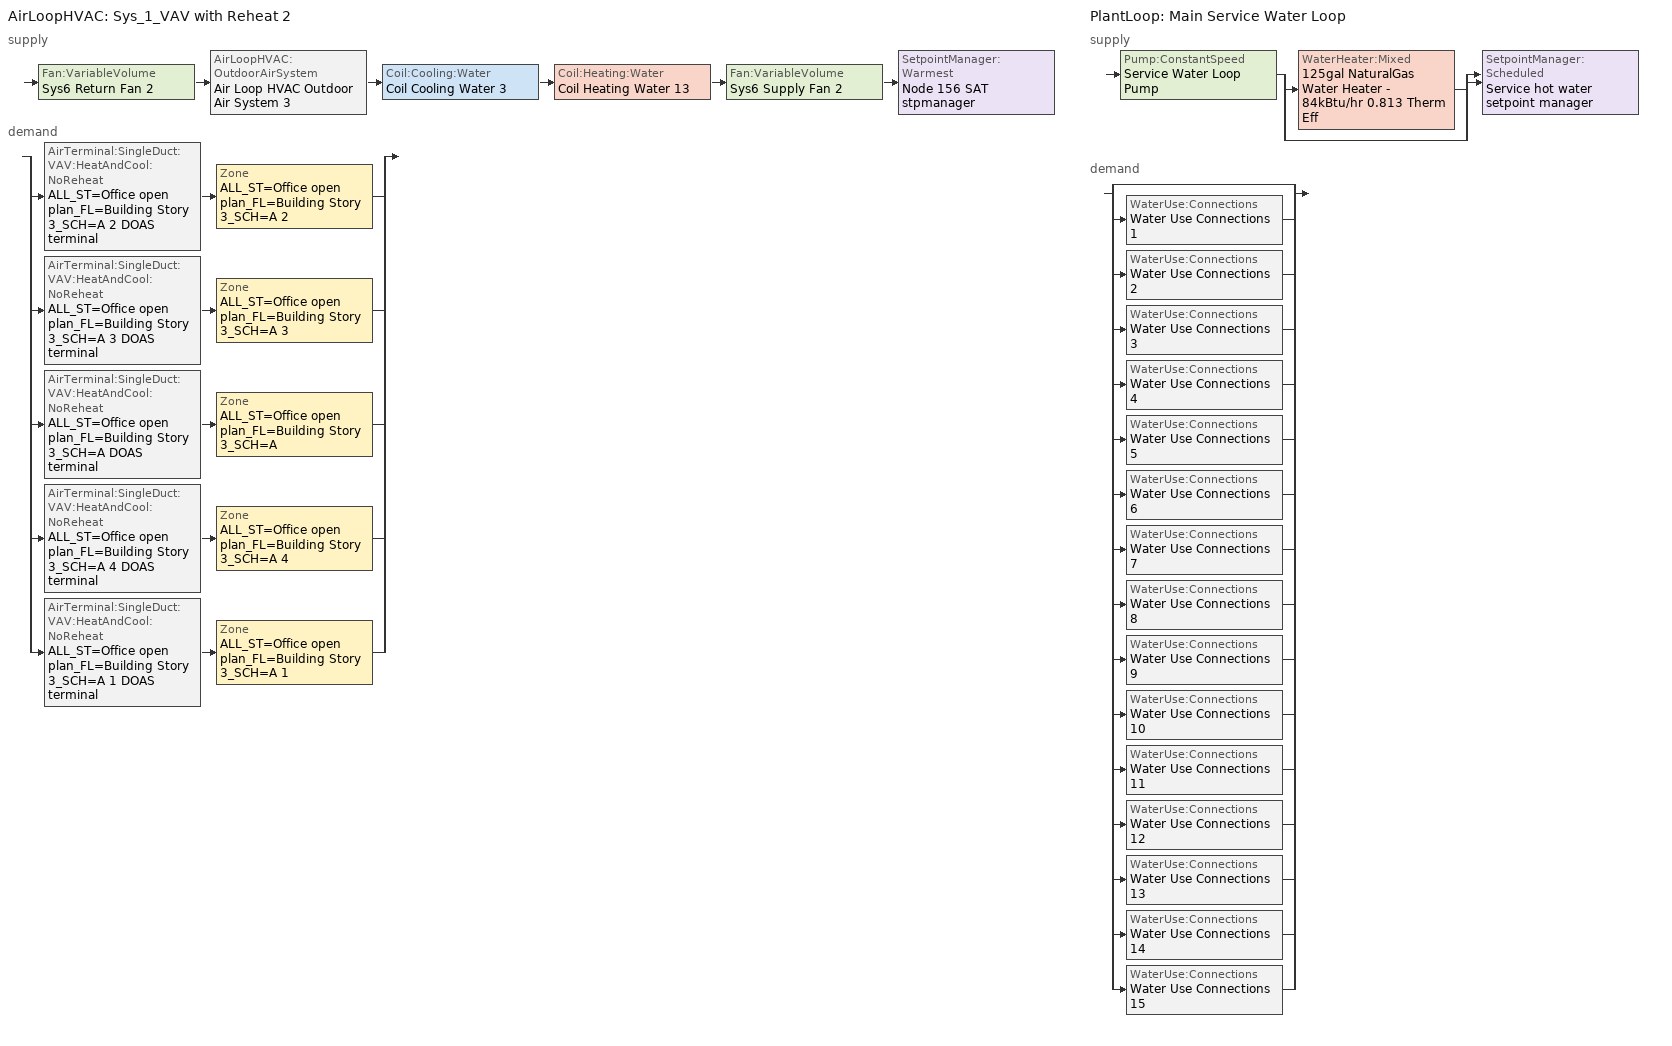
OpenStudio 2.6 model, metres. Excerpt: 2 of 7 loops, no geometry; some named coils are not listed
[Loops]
AirLoopHVAC 'Sys_1_VAV with Reheat 2'
 supply: Fan:VariableVolume 'Sys6 Return Fan 2' > AirLoopHVAC:OutdoorAirSystem 'Air Loop HVAC Outdoor Air System 3' > Coil:Cooling:Water 'Coil Cooling Water 3' > Coil:Heating:Water 'Coil Heating Water 13' > Fan:VariableVolume 'Sys6 Supply Fan 2' > SetpointManager:Warmest 'Node 156 SAT stpmanager'
 demand: split
  | AirTerminal:SingleDuct:VAV:HeatAndCool:NoReheat 'ALL_ST=Office open plan_FL=Building Story 3_SCH=A 2 DOAS terminal' > Zone 'ALL_ST=Office open plan_FL=Building Story 3_SCH=A 2'
  | AirTerminal:SingleDuct:VAV:HeatAndCool:NoReheat 'ALL_ST=Office open plan_FL=Building Story 3_SCH=A 3 DOAS terminal' > Zone 'ALL_ST=Office open plan_FL=Building Story 3_SCH=A 3'
  | AirTerminal:SingleDuct:VAV:HeatAndCool:NoReheat 'ALL_ST=Office open plan_FL=Building Story 3_SCH=A DOAS terminal' > Zone 'ALL_ST=Office open plan_FL=Building Story 3_SCH=A'
  | AirTerminal:SingleDuct:VAV:HeatAndCool:NoReheat 'ALL_ST=Office open plan_FL=Building Story 3_SCH=A 4 DOAS terminal' > Zone 'ALL_ST=Office open plan_FL=Building Story 3_SCH=A 4'
  | AirTerminal:SingleDuct:VAV:HeatAndCool:NoReheat 'ALL_ST=Office open plan_FL=Building Story 3_SCH=A 1 DOAS terminal' > Zone 'ALL_ST=Office open plan_FL=Building Story 3_SCH=A 1'
PlantLoop 'Main Service Water Loop'
 supply: Pump:ConstantSpeed 'Service Water Loop Pump' > split
  | WaterHeater:Mixed '125gal NaturalGas Water Heater - 84kBtu/hr 0.813 Therm Eff'
  | bypass
  join > SetpointManager:Scheduled 'Service hot water setpoint manager'
 demand: split
  | bypass
  | WaterUse:Connections 'Water Use Connections 1'
  | WaterUse:Connections 'Water Use Connections 2'
  | WaterUse:Connections 'Water Use Connections 3'
  | WaterUse:Connections 'Water Use Connections 4'
  | WaterUse:Connections 'Water Use Connections 5'
  | WaterUse:Connections 'Water Use Connections 6'
  | WaterUse:Connections 'Water Use Connections 7'
  | WaterUse:Connections 'Water Use Connections 8'
  | WaterUse:Connections 'Water Use Connections 9'
  | WaterUse:Connections 'Water Use Connections 10'
  | WaterUse:Connections 'Water Use Connections 11'
  | WaterUse:Connections 'Water Use Connections 12'
  | WaterUse:Connections 'Water Use Connections 13'
  | WaterUse:Connections 'Water Use Connections 14'
  | WaterUse:Connections 'Water Use Connections 15'
[Sizing:Zone] Zone Cooling Design Supply Air Temperature Input Method=SupplyAirTemperature; Zone Cooling Design Supply Air Temperature {C}=13; Zone Cooling Design Supply Air Temperature Difference {deltaC}=11.11; Zone Heating Design Supply Air Temperature Input Method=SupplyAirTemperature; Zone Heating Design Supply Air Temperature {C}=43; Zone Heating Design Supply Air Temperature Difference {deltaC}=11.11; Zone Cooling Design Supply Air Humidity Ratio {kg-H2O/kg-air}=0.0085; Zone Heating Design Supply Air Humidity Ratio {kg-H2O/kg-air}=0.008; Zone Heating Sizing Factor=1.3; Zone Cooling Sizing Factor=1.1; Cooling Design Air Flow Method=DesignDay; Heating Design Air Flow Method=DesignDay; Account for Dedicated Outdoor Air System=No; Dedicated Outdoor Air System Control Strategy=NeutralSupplyAir; Dedicated Outdoor Air Low Setpoint Temperature for Design {C}=autosize; Dedicated Outdoor Air High Setpoint Temperature for Design {C}=autosize
ALL_ST=Office open plan_FL=Building Story 3_SCH=A; ALL_ST=Office open plan_FL=Building Story 3_SCH=A 1; ALL_ST=Office open plan_FL=Building Story 3_SCH=A 2; ALL_ST=Office open plan_FL=Building Story 3_SCH=A 3; ALL_ST=Office open plan_FL=Building Story 3_SCH=A 4
[Zone equipment]
ALL_ST=Office open plan_FL=Building Story 3_SCH=A: ALL_ST=Office open plan_FL=Building Story 3_SCH=A DOAS terminal, Zone HVAC Baseboard Convective Water 13, Zone HVAC Terminal Unit Variable Refrigerant Flow 3
ALL_ST=Office open plan_FL=Building Story 3_SCH=A 1: ALL_ST=Office open plan_FL=Building Story 3_SCH=A 1 DOAS terminal, Zone HVAC Baseboard Convective Water 15, Zone HVAC Terminal Unit Variable Refrigerant Flow 5
ALL_ST=Office open plan_FL=Building Story 3_SCH=A 2: ALL_ST=Office open plan_FL=Building Story 3_SCH=A 2 DOAS terminal, 125gal NaturalGas Water Heater - 84kBtu/hr 0.813 Therm Eff ASHPWH, Zone HVAC Baseboard Convective Water 11, Zone HVAC Terminal Unit Variable Refrigerant Flow 1
ALL_ST=Office open plan_FL=Building Story 3_SCH=A 3: ALL_ST=Office open plan_FL=Building Story 3_SCH=A 3 DOAS terminal, Zone HVAC Baseboard Convective Water 12, Zone HVAC Terminal Unit Variable Refrigerant Flow 2
ALL_ST=Office open plan_FL=Building Story 3_SCH=A 4: ALL_ST=Office open plan_FL=Building Story 3_SCH=A 4 DOAS terminal, Zone HVAC Baseboard Convective Water 14, Zone HVAC Terminal Unit Variable Refrigerant Flow 4
[PlantLoop]
Main Service Water Loop: Glycol Concentration=0; Maximum Loop Temperature {C}=60; Minimum Loop Temperature {C}=10; Plant Loop Volume {m3}=Autocalculate; Load Distribution Scheme=Optimal
[Sizing:Plant]
Main Service Water Loop: Loop Type=Heating; Design Loop Exit Temperature {C}=60; Loop Design Temperature Difference {deltaC}=5; Sizing Option=NonCoincident; Zone Timesteps in Averaging Window=1; Coincident Sizing Factor Mode=None
[Pump:ConstantSpeed]
Service Water Loop Pump: Rated Flow Rate {m3/s}=autosize; Rated Pump Head {Pa}=83939.5; Rated Power Consumption {W}=autosize; Motor Efficiency=0.91; Fraction of Motor Inefficiencies to Fluid Stream=0; Pump Control Type=Intermittent; Design Power Sizing Method=PowerPerFlowPerPressure; Design Electric Power per Unit Flow Rate {W/(m3/s)}=348701.1; Design Shaft Power per Unit Flow Rate per Unit Head {W-s/m3-Pa}=1.28205
[SetpointManager:Scheduled]
Service hot water setpoint manager: Control Variable=Temperature; Schedule=Service Water Loop Temp - 140F
[AirLoopHVAC]
Sys_1_VAV with Reheat 2: Availability Schedule=Sys_6_VAV with Reheat 2 Occ Sch; Design Supply Air Flow Rate {m3/s}=AutoSize
[Sizing:System]
Sys_1_VAV with Reheat 2: Type of Load to Size On=VentilationRequirement; Design Outdoor Air Flow Rate {m3/s}=Autosize; Minimum System Air Flow Ratio=0.3; Preheat Design Temperature {C}=7; Preheat Design Humidity Ratio {kg-H2O/kg-Air}=0.008; Precool Design Temperature {C}=12.8; Precool Design Humidity Ratio {kg-H2O/kg-Air}=0.008; Central Cooling Design Supply Air Temperature {C}=13; Central Heating Design Supply Air Temperature {C}=13.1; Sizing Option=NonCoincident; 100% Outdoor Air in Cooling=Yes; 100% Outdoor Air in Heating=Yes; Central Cooling Design Supply Air Humidity Ratio {kg-H2O/kg-Air}=0.0085; Central Heating Design Supply Air Humidity Ratio {kg-H2O/kg-Air}=0.008; Cooling Design Air Flow Method=DesignDay; Cooling Design Air Flow Rate {m3/s}=0; Heating Design Air Flow Method=DesignDay; Heating Design Air Flow Rate {m3/s}=0; System Outdoor Air Method=ZoneSum; Zone Maximum Outdoor Air Fraction=1; Cooling Supply Air Flow Rate Per Floor Area {m3/s-m2}=0.00996765; Cooling Fraction of Autosized Cooling Supply Air Flow Rate=1; Cooling Supply Air Flow Rate Per Unit Cooling Capacity {m3/s-W}=3.94755e-05; Heating Supply Air Flow Rate Per Floor Area {m3/s-m2}=0.00996765; Heating Fraction of Autosized Heating Supply Air Flow Rate=1; Heating Fraction of Autosized Cooling Supply Air Flow Rate=1; Heating Supply Air Flow Rate Per Unit Heating Capacity {m3/s-W}=3.15882e-05; Cooling Design Capacity Method=CoolingDesignCapacity; Cooling Design Capacity {W}=autosize; Cooling Design Capacity Per Floor Area {W/m2}=234.7; Fraction of Autosized Cooling Design Capacity=1; Heating Design Capacity Method=HeatingDesignCapacity; Heating Design Capacity {W}=autosize; Heating Design Capacity Per Floor Area {W/m2}=157; Fraction of Autosized Heating Design Capacity=1; Central Cooling Capacity Control Method=OnOff
[Fan:VariableVolume] Availability Schedule=Always On Discrete; Fan Efficiency=0.82; Maximum Flow Rate {m3/s}=Autosize; Fan Power Minimum Flow Rate Input Method=Fraction; Fan Power Minimum Flow Fraction=0.68; Fan Power Minimum Air Flow Rate {m3/s}=0; Motor In Airstream Fraction=1; Fan Power Coefficient 1=-2.4176; Fan Power Coefficient 2=9.5874; Fan Power Coefficient 3=-11.559; Fan Power Coefficient 4=5.4009; Fan Power Coefficient 5=0
Name | Pressure Rise {Pa} | Motor Efficiency
Sys6 Supply Fan 2 | 1000 | 0.8461
Sys6 Return Fan 2 | 250 | 0.4615
[Controller:OutdoorAir]
Controller Outdoor Air 3: Minimum Outdoor Air Flow Rate {m3/s}=autosize; Maximum Outdoor Air Flow Rate {m3/s}=Autosize; Economizer Control Type=DifferentialEnthalpy; Economizer Control Action Type=ModulateFlow; Lockout Type=NoLockout; Minimum Limit Type=FixedMinimum; Minimum Outdoor Air Schedule=Sys_6_VAV with Reheat 2 Occ Sch; Controller Mechanical Ventilation=Controller Mechanical Ventilation 3; High Humidity Control=No; Heat Recovery Bypass Control Type=BypassWhenOAFlowGreaterThanMinimum
[Controller:MechanicalVentilation]
Controller Mechanical Ventilation 3: Availability Schedule=Always On Discrete; System Outdoor Air Method=ZoneSum
[AirLoopHVAC:OutdoorAirSystem]
Air Loop HVAC Outdoor Air System 3: Controller=Controller Outdoor Air 3
[WaterHeater:Mixed]
125gal NaturalGas Water Heater - 84kBtu/hr 0.813 Therm Eff: Tank Volume {m3}=0.471545; Setpoint Temperature Schedule=Service Water Loop Temp - 140F; Deadband Temperature Difference {deltaC}=2; Maximum Temperature Limit {C}=82.2222; Heater Control Type=Cycle; Heater Maximum Capacity {W}=24638.2; Heater Fuel Type=NaturalGas; Heater Thermal Efficiency=0.96; Part Load Factor Curve=SWH-EFFFPLR-NECB2011; Off Cycle Parasitic Fuel Consumption Rate {W}=20; Off Cycle Parasitic Fuel Type=NaturalGas; Off Cycle Parasitic Heat Fraction to Tank=0.8; On Cycle Parasitic Fuel Type=NaturalGas; On Cycle Parasitic Heat Fraction to Tank=0; Ambient Temperature Indicator=ThermalZone; Ambient Temperature Schedule=Water Heater Ambient Temp Schedule - 70F; Ambient Temperature Thermal Zone=ALL_ST=Office open plan_FL=Building Story 3_SCH=A 2; Off Cycle Loss Coefficient to Ambient Temperature {W/K}=8.03532; On Cycle Loss Coefficient to Ambient Temperature {W/K}=8.03532; Use Side Effectiveness=1; Source Side Effectiveness=1; Use Side Design Flow Rate {m3/s}=autosize; Source Side Design Flow Rate {m3/s}=autosize; Indirect Water Heating Recovery Time {hr}=1.5; Source Side Flow Control Mode=IndirectHeatPrimarySetpoint
[WaterUse:Connections]
Name | Water Use Equipment Name 1
Water Use Connections 1 | Core_bottom Service Water Use 0.37gal/min
Water Use Connections 2 | Core_mid Service Water Use 0.37gal/min
Water Use Connections 3 | Core_top Service Water Use 0.37gal/min
Water Use Connections 4 | Perimeter_bot_zn_1 Service Water Use 0.08gal/min
Water Use Connections 5 | Perimeter_bot_zn_2 Service Water Use 0.05gal/min
Water Use Connections 6 | Perimeter_bot_zn_3 Service Water Use 0.08gal/min
Water Use Connections 7 | Perimeter_bot_zn_4 Service Water Use 0.05gal/min
Water Use Connections 8 | Perimeter_mid_zn_1 Service Water Use 0.08gal/min
Water Use Connections 9 | Perimeter_mid_zn_2 Service Water Use 0.05gal/min
Water Use Connections 10 | Perimeter_mid_zn_3 Service Water Use 0.08gal/min
Water Use Connections 11 | Perimeter_mid_zn_4 Service Water Use 0.05gal/min
Water Use Connections 12 | Perimeter_top_zn_1 Service Water Use 0.08gal/min
Water Use Connections 13 | Perimeter_top_zn_2 Service Water Use 0.05gal/min
Water Use Connections 14 | Perimeter_top_zn_3 Service Water Use 0.08gal/min
Water Use Connections 15 | Perimeter_top_zn_4 Service Water Use 0.05gal/min
[WaterUse:Equipment:Definition]
Name | Peak Flow Rate {m3/s} | Target Temperature Schedule | Sensible Fraction Schedule | Latent Fraction Schedule
Core_bottom Service Water Use Def 0.37gal/min | 2.35071e-05 | Schedule Ruleset 5 | Schedule Ruleset 3 | Schedule Ruleset 4
Core_mid Service Water Use Def 0.37gal/min | 2.35071e-05 | Schedule Ruleset 8 | Schedule Ruleset 6 | Schedule Ruleset 7
Core_top Service Water Use Def 0.37gal/min | 2.35071e-05 | Schedule Ruleset 11 | Schedule Ruleset 9 | Schedule Ruleset 10
Perimeter_bot_zn_1 Service Water Use Def 0.08gal/min | 4.9555e-06 | Schedule Ruleset 14 | Schedule Ruleset 12 | Schedule Ruleset 13
Perimeter_bot_zn_2 Service Water Use Def 0.05gal/min | 3.13724e-06 | Schedule Ruleset 17 | Schedule Ruleset 15 | Schedule Ruleset 16
Perimeter_bot_zn_3 Service Water Use Def 0.08gal/min | 4.9555e-06 | Schedule Ruleset 20 | Schedule Ruleset 18 | Schedule Ruleset 19
Perimeter_bot_zn_4 Service Water Use Def 0.05gal/min | 3.13703e-06 | Schedule Ruleset 23 | Schedule Ruleset 21 | Schedule Ruleset 22
Perimeter_mid_zn_1 Service Water Use Def 0.08gal/min | 4.9555e-06 | Schedule Ruleset 26 | Schedule Ruleset 24 | Schedule Ruleset 25
Perimeter_mid_zn_2 Service Water Use Def 0.05gal/min | 3.13724e-06 | Schedule Ruleset 29 | Schedule Ruleset 27 | Schedule Ruleset 28
Perimeter_mid_zn_3 Service Water Use Def 0.08gal/min | 4.9555e-06 | Schedule Ruleset 32 | Schedule Ruleset 30 | Schedule Ruleset 31
Perimeter_mid_zn_4 Service Water Use Def 0.05gal/min | 3.13703e-06 | Schedule Ruleset 35 | Schedule Ruleset 33 | Schedule Ruleset 34
Perimeter_top_zn_1 Service Water Use Def 0.08gal/min | 4.9555e-06 | Schedule Ruleset 38 | Schedule Ruleset 36 | Schedule Ruleset 37
Perimeter_top_zn_2 Service Water Use Def 0.05gal/min | 3.13724e-06 | Schedule Ruleset 41 | Schedule Ruleset 39 | Schedule Ruleset 40
Perimeter_top_zn_3 Service Water Use Def 0.08gal/min | 4.9555e-06 | Schedule Ruleset 44 | Schedule Ruleset 42 | Schedule Ruleset 43
Perimeter_top_zn_4 Service Water Use Def 0.05gal/min | 3.13703e-06 | Schedule Ruleset 47 | Schedule Ruleset 45 | Schedule Ruleset 46
[WaterUse:Equipment] Flow Rate Fraction Schedule=NECB-A-Service Water Heating
Name | Water Use Equipment Definition | Space
Core_bottom Service Water Use 0.37gal/min | Core_bottom Service Water Use Def 0.37gal/min | Core_bottom
Core_mid Service Water Use 0.37gal/min | Core_mid Service Water Use Def 0.37gal/min | Core_mid
Core_top Service Water Use 0.37gal/min | Core_top Service Water Use Def 0.37gal/min | Core_top
Perimeter_bot_zn_1 Service Water Use 0.08gal/min | Perimeter_bot_zn_1 Service Water Use Def 0.08gal/min | Perimeter_bot_ZN_1
Perimeter_bot_zn_2 Service Water Use 0.05gal/min | Perimeter_bot_zn_2 Service Water Use Def 0.05gal/min | Perimeter_bot_ZN_2
Perimeter_bot_zn_3 Service Water Use 0.08gal/min | Perimeter_bot_zn_3 Service Water Use Def 0.08gal/min | Perimeter_bot_ZN_3
Perimeter_bot_zn_4 Service Water Use 0.05gal/min | Perimeter_bot_zn_4 Service Water Use Def 0.05gal/min | Perimeter_bot_ZN_4
Perimeter_mid_zn_1 Service Water Use 0.08gal/min | Perimeter_mid_zn_1 Service Water Use Def 0.08gal/min | Perimeter_mid_ZN_1
Perimeter_mid_zn_2 Service Water Use 0.05gal/min | Perimeter_mid_zn_2 Service Water Use Def 0.05gal/min | Perimeter_mid_ZN_2
Perimeter_mid_zn_3 Service Water Use 0.08gal/min | Perimeter_mid_zn_3 Service Water Use Def 0.08gal/min | Perimeter_mid_ZN_3
Perimeter_mid_zn_4 Service Water Use 0.05gal/min | Perimeter_mid_zn_4 Service Water Use Def 0.05gal/min | Perimeter_mid_ZN_4
Perimeter_top_zn_1 Service Water Use 0.08gal/min | Perimeter_top_zn_1 Service Water Use Def 0.08gal/min | Perimeter_top_ZN_1
Perimeter_top_zn_2 Service Water Use 0.05gal/min | Perimeter_top_zn_2 Service Water Use Def 0.05gal/min | Perimeter_top_ZN_2
Perimeter_top_zn_3 Service Water Use 0.08gal/min | Perimeter_top_zn_3 Service Water Use Def 0.08gal/min | Perimeter_top_ZN_3
Perimeter_top_zn_4 Service Water Use 0.05gal/min | Perimeter_top_zn_4 Service Water Use Def 0.05gal/min | Perimeter_top_ZN_4
[Coil:WaterHeating:AirToWaterHeatPump]
Coil Water Heating Air To Water Heat Pump 1: Rated Heating Capacity {W}=24638.2; Rated COP {W/W}=3; Rated Sensible Heat Ratio=0.6956; Rated Evaporator Inlet Air Dry-Bulb Temperature {C}=29.44; Rated Evaporator Inlet Air Wet-Bulb Temperature {C}=22.22; Rated Condenser Inlet Water Temperature {C}=55.72; Rated Evaporator Air Flow Rate {m3/s}=autosize; Rated Condenser Water Flow Rate {m3/s}=autosize; Evaporator Fan Power Included in Rated COP=No; Condenser Pump Power Included in Rated COP=No; Condenser Pump Heat Included in Rated Heating Capacity and Rated COP=No; Condenser Water Pump Power {W}=150; Fraction of Condenser Pump Heat to Water=0.1; Crankcase Heater Capacity {W}=100; Maximum Ambient Temperature for Crankcase Heater Operation {C}=5; Evaporator Air Temperature Type for Curve Objects=WetBulbTemperature; Heating Capacity Function of Temperature Curve=Curve Biquadratic 5; Heating Capacity Function of Air Flow Fraction Curve=Curve Quadratic 3; Heating Capacity Function of Water Flow Fraction Curve=Curve Quadratic 4; Heating COP Function of Temperature Curve=Curve Biquadratic 6; Heating COP Function of Air Flow Fraction Curve=Curve Quadratic 5; Heating COP Function of Water Flow Fraction Curve=Curve Quadratic 6; Part Load Fraction Correlation Curve=Curve Quadratic 7
[Fan:OnOff] Availability Schedule=Always On Discrete; Fan Efficiency=0.82; Pressure Rise {Pa}=300; Maximum Flow Rate {m3/s}=autosize; Motor Efficiency=0.8; Motor In Airstream Fraction=1
Name | Fan Power Ratio Function of Speed Ratio Curve | Fan Efficiency Ratio Function of Speed Ratio Curve
Fan On Off 1 | Fan On Off Power Curve | Fan On Off Efficiency Curve
Zone HVAC Terminal Unit Variable Refrigerant Flow 1 Fan | Fan On Off Power Curve 1 | Fan On Off Efficiency Curve 1
Zone HVAC Terminal Unit Variable Refrigerant Flow 2 Fan | Fan On Off Power Curve 2 | Fan On Off Efficiency Curve 2
Zone HVAC Terminal Unit Variable Refrigerant Flow 3 Fan | Fan On Off Power Curve 3 | Fan On Off Efficiency Curve 3
Zone HVAC Terminal Unit Variable Refrigerant Flow 4 Fan | Fan On Off Power Curve 4 | Fan On Off Efficiency Curve 4
Zone HVAC Terminal Unit Variable Refrigerant Flow 5 Fan | Fan On Off Power Curve 5 | Fan On Off Efficiency Curve 5
[WaterHeater:HeatPump]
125gal NaturalGas Water Heater - 84kBtu/hr 0.813 Therm Eff ASHPWH: Availability Schedule=Always On Discrete; Compressor Setpoint Temperature Schedule=125gal NaturalGas Water Heater - 84kBtu/hr 0.813 Therm Eff ASHPWH setpoint; Dead Band Temperature Difference {deltaC}=2; Condenser Water Flow Rate {m3/s}=autosize; Evaporator Air Flow Rate {m3/s}=autosize; Inlet Air Configuration=ZoneAndOutdoorAir; Tank=125gal NaturalGas Water Heater - 84kBtu/hr 0.813 Therm Eff; DX Coil=Coil Water Heating Air To Water Heat Pump 1; Minimum Inlet Air Temperature for Compressor Operation {C}=5; Compressor Location=Zone; Fan=Fan On Off 1; Fan Placement=DrawThrough; On Cycle Parasitic Electric Load {W}=0; Off Cycle Parasitic Electric Load {W}=0; Parasitic Heat Rejection Location=Outdoors; Inlet Air Mixer Schedule=Schedule Ruleset 49; Control Sensor Location In Stratified Tank=Heater1
[SetpointManager:Warmest]
Node 156 SAT stpmanager: Control Variable=Temperature; Minimum Setpoint Temperature {C}=12; Maximum Setpoint Temperature {C}=35; Strategy=MaximumTemperature
[AirTerminal:SingleDuct:VAV:HeatAndCool:NoReheat] Availability Schedule=Always On Discrete; Maximum Air Flow Rate {m3/s}=autosize; Zone Minimum Air Flow Fraction=0
ALL_ST=Office open plan_FL=Building Story 3_SCH=A 2 DOAS terminal; ALL_ST=Office open plan_FL=Building Story 3_SCH=A 3 DOAS terminal; ALL_ST=Office open plan_FL=Building Story 3_SCH=A DOAS terminal; ALL_ST=Office open plan_FL=Building Story 3_SCH=A 4 DOAS terminal; ALL_ST=Office open plan_FL=Building Story 3_SCH=A 1 DOAS terminal
[ZoneHVAC:TerminalUnit:VariableRefrigerantFlow] Terminal Unit Availability schedule=Always On Discrete; Supply Air Flow Rate During Cooling Operation {m3/s}=autosize; Supply Air Flow Rate When No Cooling is Needed {m3/s}=autosize; Supply Air Flow Rate During Heating Operation {m3/s}=autosize; Supply Air Flow Rate When No Heating is Needed {m3/s}=autosize; Outdoor Air Flow Rate During Cooling Operation {m3/s}=autosize; Outdoor Air Flow Rate During Heating Operation {m3/s}=autosize; Outdoor Air Flow Rate When No Cooling or Heating is Needed {m3/s}=autosize; Supply Air Fan Operating Mode Schedule=Always On Discrete; Zone Terminal Unit On Parasitic Electric Energy Use {W}=30; Zone Terminal Unit Off Parasitic Electric Energy Use {W}=20; Rated Total Heating Capacity Sizing Ratio {W/W}=1
Name | Supply Air Fan | Cooling Coil | Heating Coil
Zone HVAC Terminal Unit Variable Refrigerant Flow 1 | Zone HVAC Terminal Unit Variable Refrigerant Flow 1 Fan | Zone HVAC Terminal Unit Variable Refrigerant Flow 1 Cooling Coil | Zone HVAC Terminal Unit Variable Refrigerant Flow 1 Heating Coil
Zone HVAC Terminal Unit Variable Refrigerant Flow 2 | Zone HVAC Terminal Unit Variable Refrigerant Flow 2 Fan | Zone HVAC Terminal Unit Variable Refrigerant Flow 2 Cooling Coil | Zone HVAC Terminal Unit Variable Refrigerant Flow 2 Heating Coil
Zone HVAC Terminal Unit Variable Refrigerant Flow 3 | Zone HVAC Terminal Unit Variable Refrigerant Flow 3 Fan | Zone HVAC Terminal Unit Variable Refrigerant Flow 3 Cooling Coil | Zone HVAC Terminal Unit Variable Refrigerant Flow 3 Heating Coil
Zone HVAC Terminal Unit Variable Refrigerant Flow 4 | Zone HVAC Terminal Unit Variable Refrigerant Flow 4 Fan | Zone HVAC Terminal Unit Variable Refrigerant Flow 4 Cooling Coil | Zone HVAC Terminal Unit Variable Refrigerant Flow 4 Heating Coil
Zone HVAC Terminal Unit Variable Refrigerant Flow 5 | Zone HVAC Terminal Unit Variable Refrigerant Flow 5 Fan | Zone HVAC Terminal Unit Variable Refrigerant Flow 5 Cooling Coil | Zone HVAC Terminal Unit Variable Refrigerant Flow 5 Heating Coil
[Coil:Cooling:DX:VariableRefrigerantFlow] Availability Schedule=Always On Discrete; Rated Total Cooling Capacity {W}=autosize; Rated Sensible Heat Ratio=autosize; Rated Air Flow Rate {m3/s}=autosize
Name | Cooling Capacity Ratio Modifier Function of Temperature Curve | Cooling Capacity Modifier Curve Function of Flow Fraction
Zone HVAC Terminal Unit Variable Refrigerant Flow 1 Cooling Coil | VRFTUCoolCapFT | VRFACCoolCapFFF
Zone HVAC Terminal Unit Variable Refrigerant Flow 2 Cooling Coil | VRFTUCoolCapFT 1 | VRFACCoolCapFFF 1
Zone HVAC Terminal Unit Variable Refrigerant Flow 3 Cooling Coil | VRFTUCoolCapFT 2 | VRFACCoolCapFFF 2
Zone HVAC Terminal Unit Variable Refrigerant Flow 4 Cooling Coil | VRFTUCoolCapFT 3 | VRFACCoolCapFFF 3
Zone HVAC Terminal Unit Variable Refrigerant Flow 5 Cooling Coil | VRFTUCoolCapFT 4 | VRFACCoolCapFFF 4
[Coil:Heating:DX:VariableRefrigerantFlow] Availability Schedule=Always On Discrete; Rated Total Heating Capacity {W}=autosize; Rated Air Flow Rate {m3/s}=autosize
Name | Heating Capacity Ratio Modifier Function of Temperature Curve | Heating Capacity Modifier Function of Flow Fraction Curve
Zone HVAC Terminal Unit Variable Refrigerant Flow 1 Heating Coil | Coil Heating DX Variable Refrigerant Flow 1 VRFTUHeatCAPFT | Coil Heating DX Variable Refrigerant Flow 1 VRFACCoolCapFFF
Zone HVAC Terminal Unit Variable Refrigerant Flow 2 Heating Coil | Coil Heating DX Variable Refrigerant Flow 1 VRFTUHeatCAPFT 1 | Coil Heating DX Variable Refrigerant Flow 1 VRFACCoolCapFFF 1
Zone HVAC Terminal Unit Variable Refrigerant Flow 3 Heating Coil | Coil Heating DX Variable Refrigerant Flow 1 VRFTUHeatCAPFT 2 | Coil Heating DX Variable Refrigerant Flow 1 VRFACCoolCapFFF 2
Zone HVAC Terminal Unit Variable Refrigerant Flow 4 Heating Coil | Coil Heating DX Variable Refrigerant Flow 1 VRFTUHeatCAPFT 3 | Coil Heating DX Variable Refrigerant Flow 1 VRFACCoolCapFFF 3
Zone HVAC Terminal Unit Variable Refrigerant Flow 5 Heating Coil | Coil Heating DX Variable Refrigerant Flow 1 VRFTUHeatCAPFT 4 | Coil Heating DX Variable Refrigerant Flow 1 VRFACCoolCapFFF 4
[Schedule:Ruleset]
Service Water Loop Temp - 140F: Default Day Schedule=Service Water Loop Temp - 140F Default
Water Heater Ambient Temp Schedule - 70F: Default Day Schedule=Water Heater Ambient Temp Schedule - 70F Default
Schedule Ruleset 3: Default Day Schedule=Schedule Day 7
Schedule Ruleset 4: Default Day Schedule=Schedule Day 8
Schedule Ruleset 5: Default Day Schedule=Schedule Day 9
NECB-A-Service Water Heating: Default Day Schedule=NECB-A-Service Water Heating Default
Schedule Ruleset 6: Default Day Schedule=Schedule Day 10
Schedule Ruleset 7: Default Day Schedule=Schedule Day 11
Schedule Ruleset 8: Default Day Schedule=Schedule Day 12
Schedule Ruleset 9: Default Day Schedule=Schedule Day 13
Schedule Ruleset 10: Default Day Schedule=Schedule Day 14
Schedule Ruleset 11: Default Day Schedule=Schedule Day 15
Schedule Ruleset 12: Default Day Schedule=Schedule Day 16
Schedule Ruleset 13: Default Day Schedule=Schedule Day 17
Schedule Ruleset 14: Default Day Schedule=Schedule Day 18
Schedule Ruleset 15: Default Day Schedule=Schedule Day 19
Schedule Ruleset 16: Default Day Schedule=Schedule Day 20
Schedule Ruleset 17: Default Day Schedule=Schedule Day 21
Schedule Ruleset 18: Default Day Schedule=Schedule Day 22
Schedule Ruleset 19: Default Day Schedule=Schedule Day 23
Schedule Ruleset 20: Default Day Schedule=Schedule Day 24
Schedule Ruleset 21: Default Day Schedule=Schedule Day 25
Schedule Ruleset 22: Default Day Schedule=Schedule Day 26
Schedule Ruleset 23: Default Day Schedule=Schedule Day 27
Schedule Ruleset 24: Default Day Schedule=Schedule Day 28
Schedule Ruleset 25: Default Day Schedule=Schedule Day 29
Schedule Ruleset 26: Default Day Schedule=Schedule Day 30
Schedule Ruleset 27: Default Day Schedule=Schedule Day 31
Schedule Ruleset 28: Default Day Schedule=Schedule Day 32
Schedule Ruleset 29: Default Day Schedule=Schedule Day 33
Schedule Ruleset 30: Default Day Schedule=Schedule Day 34
Schedule Ruleset 31: Default Day Schedule=Schedule Day 35
Schedule Ruleset 32: Default Day Schedule=Schedule Day 36
Schedule Ruleset 33: Default Day Schedule=Schedule Day 37
Schedule Ruleset 34: Default Day Schedule=Schedule Day 38
Schedule Ruleset 35: Default Day Schedule=Schedule Day 39
Schedule Ruleset 36: Default Day Schedule=Schedule Day 40
Schedule Ruleset 37: Default Day Schedule=Schedule Day 41
Schedule Ruleset 38: Default Day Schedule=Schedule Day 42
Schedule Ruleset 39: Default Day Schedule=Schedule Day 43
Schedule Ruleset 40: Default Day Schedule=Schedule Day 44
Schedule Ruleset 41: Default Day Schedule=Schedule Day 45
Schedule Ruleset 42: Default Day Schedule=Schedule Day 46
Schedule Ruleset 43: Default Day Schedule=Schedule Day 47
Schedule Ruleset 44: Default Day Schedule=Schedule Day 48
Schedule Ruleset 45: Default Day Schedule=Schedule Day 49
Schedule Ruleset 46: Default Day Schedule=Schedule Day 50
Schedule Ruleset 47: Default Day Schedule=Schedule Day 51
Sys_6_VAV with Reheat 2 Occ Sch: Default Day Schedule=Sys_6_VAV with Reheat 2 Occ Sch Default; Summer Design Day Schedule=Sys_6_VAV with Reheat 2 Occ Sch Summer Design Day; Winter Design Day Schedule=Sys_6_VAV with Reheat 2 Occ Sch Winter Design Day
125gal NaturalGas Water Heater - 84kBtu/hr 0.813 Therm Eff ASHPWH setpoint: Default Day Schedule=Schedule Day 58
Schedule Ruleset 49: Default Day Schedule=Schedule Day 59
[Schedule:Day]
Service Water Loop Temp - 140F Default: 24, 0, 57.5
Water Heater Ambient Temp Schedule - 70F Default: 24, 0, 21.1111
Schedule Day 7; Schedule Day 10; Schedule Day 13; Schedule Day 16; Schedule Day 19; Schedule Day 22; Schedule Day 25; Schedule Day 28; Schedule Day 31; Schedule Day 34; Schedule Day 37; Schedule Day 40; Schedule Day 43; Schedule Day 46; Schedule Day 49: 24, 0, 0.2
Schedule Day 8; NECB-A-Service Water Heating Sat Day; NECB-A-Service Water Heating Sun|Hol Day; Schedule Day 11; Schedule Day 14; Schedule Day 17; Schedule Day 20; Schedule Day 23; Schedule Day 26; Schedule Day 29; Schedule Day 32; Schedule Day 35; Schedule Day 38; Schedule Day 41; Schedule Day 44; Schedule Day 47; Schedule Day 50: 24, 0, 0.05
Schedule Day 9; Schedule Day 12; Schedule Day 15; Schedule Day 18; Schedule Day 21; Schedule Day 24; Schedule Day 27; Schedule Day 30; Schedule Day 33; Schedule Day 36; Schedule Day 39; Schedule Day 42; Schedule Day 45; Schedule Day 48; Schedule Day 51; Schedule Day 58: 24, 0, 60
NECB-A-Service Water Heating Default; NECB-A-Service Water Heating Default|Wkdy Day: 7, 0, 0.05, 8, 0, 0.1, 10, 0, 0.5, 16, 0, 0.9, 17, 0, 0.7, 18, 0, 0.5, 19, 0, 0.3, 22, 0, 0.2, 24, 0, 0.05
Sys_6_VAV with Reheat 2 Occ Sch Default; Sys_6_VAV with Reheat 2 Occ Sch Winter Design Day; Sys_6_VAV with Reheat 2 Occ Sch Summer Design Day; Schedule Day 59: 24, 0, 1
Sys_6_VAV with Reheat 2 Occ Sch Monday; Sys_6_VAV with Reheat 2 Occ Sch Tuesday; Sys_6_VAV with Reheat 2 Occ Sch Wednesday; Sys_6_VAV with Reheat 2 Occ Sch Thursday; Sys_6_VAV with Reheat 2 Occ Sch Friday: 8, 0, 0, 19, 0, 1, 24, 0, 0
Sys_6_VAV with Reheat 2 Occ Sch Saturday; Sys_6_VAV with Reheat 2 Occ Sch Sunday: 24, 0, 0
[Schedule:Rule] Date Specification Type=DateRange; Start Month=1; Start Day=1; End Month=12
Name | Schedule Ruleset | Rule Order | Day Schedule | Apply Monday | Apply Tuesday | Apply Wednesday | Apply Thursday | Apply Friday | End Day | Apply Saturday | Apply Sunday
Schedule Rule 17 | NECB-A-Service Water Heating | 2 | NECB-A-Service Water Heating Default|Wkdy Day | Yes | Yes | Yes | Yes | Yes | 31
Schedule Rule 18 | NECB-A-Service Water Heating | 1 | NECB-A-Service Water Heating Sat Day |  |  |  |  |  | 31 | Yes
Schedule Rule 19 | NECB-A-Service Water Heating | 0 | NECB-A-Service Water Heating Sun|Hol Day |  |  |  |  |  | 31 |  | Yes
Sys_6_VAV with Reheat 2 Occ Sch Monday Rule | Sys_6_VAV with Reheat 2 Occ Sch | 6 | Sys_6_VAV with Reheat 2 Occ Sch Monday | Yes |  |  |  |  | 25
Sys_6_VAV with Reheat 2 Occ Sch Tuesday Rule | Sys_6_VAV with Reheat 2 Occ Sch | 5 | Sys_6_VAV with Reheat 2 Occ Sch Tuesday |  | Yes |  |  |  | 26
Sys_6_VAV with Reheat 2 Occ Sch Wednesday Rule | Sys_6_VAV with Reheat 2 Occ Sch | 4 | Sys_6_VAV with Reheat 2 Occ Sch Wednesday |  |  | Yes |  |  | 27
Sys_6_VAV with Reheat 2 Occ Sch Thursday Rule | Sys_6_VAV with Reheat 2 Occ Sch | 3 | Sys_6_VAV with Reheat 2 Occ Sch Thursday |  |  |  | Yes |  | 28
Sys_6_VAV with Reheat 2 Occ Sch Friday Rule | Sys_6_VAV with Reheat 2 Occ Sch | 2 | Sys_6_VAV with Reheat 2 Occ Sch Friday |  |  |  |  | Yes | 29
Sys_6_VAV with Reheat 2 Occ Sch Saturday Rule | Sys_6_VAV with Reheat 2 Occ Sch | 1 | Sys_6_VAV with Reheat 2 Occ Sch Saturday |  |  |  |  |  | 30 | Yes
Sys_6_VAV with Reheat 2 Occ Sch Sunday Rule | Sys_6_VAV with Reheat 2 Occ Sch | 0 | Sys_6_VAV with Reheat 2 Occ Sch Sunday |  |  |  |  |  | 31 |  | Yes
[Schedule:Constant]
Always On Discrete: Value=1
[Curve:Biquadratic]
Name | Coefficient1 Constant | Coefficient2 x | Coefficient3 x**2 | Coefficient4 y | Coefficient5 y**2 | Coefficient6 x*y | Minimum Value of x | Maximum Value of x | Minimum Value of y | Maximum Value of y | Input Unit Type for X | Input Unit Type for Y | Output Unit Type | Minimum Curve Output | Maximum Curve Output
Curve Biquadratic 5 | 0.369827 | 0.043341 | -0.00023 | 0.000466 | 2.6e-05 | -0.00027 | 0 | 40 | 20 | 90 | Temperature | Temperature | Dimensionless
Curve Biquadratic 6 | 1.19713 | 0.077849 | -1.6e-06 | -0.02675 | 0.000296 | -0.00112 | 0 | 40 | 20 | 90 | Temperature | Temperature | Dimensionless
VRFTUCoolCapFT; VRFTUCoolCapFT 1; VRFTUCoolCapFT 2; VRFTUCoolCapFT 3; VRFTUCoolCapFT 4 | 0.0585884 | 0.0587397 | -0.000210275 | 0.010937 | -0.000121955 | -0.000524662 | 15 | 23.89 | 20 | 43.33 |  |  |  | 0.8083 | 1.2583
Coil Heating DX Variable Refrigerant Flow 1 VRFTUHeatCAPFT; Coil Heating DX Variable Refrigerant Flow 1 VRFTUHeatCAPFT 1; Coil Heating DX Variable Refrigerant Flow 1 VRFTUHeatCAPFT 2; Coil Heating DX Variable Refrigerant Flow 1 VRFTUHeatCAPFT 3; Coil Heating DX Variable Refrigerant Flow 1 VRFTUHeatCAPFT 4 | 0.375444 | 0.0668191 | -0.00194171 | 0.0442618 | -0.000400958 | -0.00148198 | 21.11 | 27.22 | -15 | 18.33 |  |  |  | 0.6074 | 1
[Curve:Quadratic] Coefficient3 x**2=0
Name | Coefficient1 Constant | Coefficient2 x | Minimum Value of x | Maximum Value of x
Curve Quadratic 3; Curve Quadratic 4; Curve Quadratic 5; Curve Quadratic 6 | 1 | 0 | 0 | 1
Curve Quadratic 7 | 0.75 | 0.25 | 0 | 1
VRFACCoolCapFFF; Coil Heating DX Variable Refrigerant Flow 1 VRFACCoolCapFFF; VRFACCoolCapFFF 1; Coil Heating DX Variable Refrigerant Flow 1 VRFACCoolCapFFF 1; VRFACCoolCapFFF 2; Coil Heating DX Variable Refrigerant Flow 1 VRFACCoolCapFFF 2; VRFACCoolCapFFF 3; Coil Heating DX Variable Refrigerant Flow 1 VRFACCoolCapFFF 3; VRFACCoolCapFFF 4; Coil Heating DX Variable Refrigerant Flow 1 VRFACCoolCapFFF 4 | 0.8 | 0.2 | 0.5 | 1.5
[Curve:Cubic] Minimum Value of x=0; Maximum Value of x=1
Name | Coefficient1 Constant | Coefficient2 x | Coefficient3 x**2 | Coefficient4 x**3
SWH-EFFFPLR-NECB2011 | 0.7576 | 1.0071 | -1.4443 | 0.6844
Fan On Off Efficiency Curve; Fan On Off Efficiency Curve 1; Fan On Off Efficiency Curve 2; Fan On Off Efficiency Curve 3; Fan On Off Efficiency Curve 4; Fan On Off Efficiency Curve 5 | 1 | 0 | 0 | 0
[Curve:Exponent] Coefficient1 Constant=1; Coefficient2 Constant=0; Coefficient3 Constant=0; Minimum Value of x=0; Maximum Value of x=1
Fan On Off Power Curve; Fan On Off Power Curve 1; Fan On Off Power Curve 2; Fan On Off Power Curve 3; Fan On Off Power Curve 4; Fan On Off Power Curve 5
